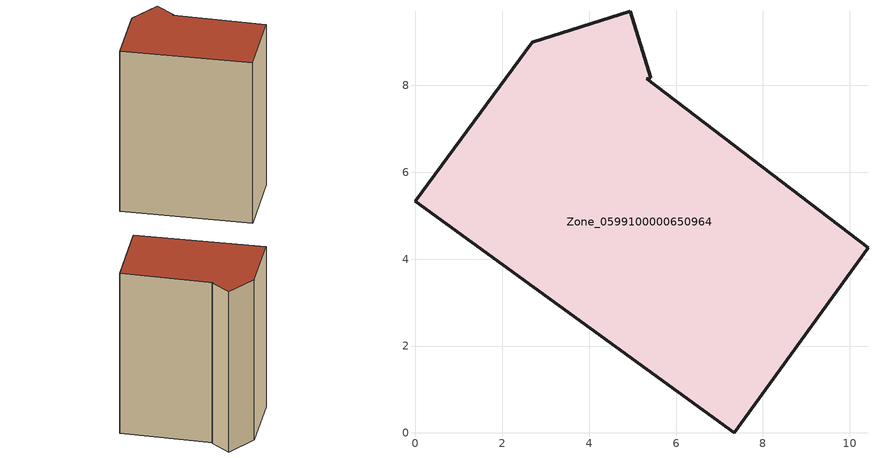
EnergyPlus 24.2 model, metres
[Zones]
Zone_0599100000650964
 floor ground (C_G): 4.94,9.71 5.42,8.18 5.32,8.15 10.42,4.26 7.34,0 0,5.33 2.69,9 z0.14
 wall outside (C_F): 5.42,8.18 4.94,9.71 2.69,9 0,5.33 7.34,0 10.42,4.26 5.32,8.15 5.42,8.18 z0.14:12.49
 roof outside (C_R): 0,5.33 7.34,0 10.42,4.26 5.32,8.15 5.42,8.18 4.94,9.71 2.69,9 z12.49
[BUILDING]
Pand.0599100000650964: North Axis=0; Terrain=City; Loads Convergence Tolerance Value=0.04; Temperature Convergence Tolerance Value=0.4; Solar Distribution=FullExterior; Maximum Number of Warmup Days=25; Minimum Number of Warmup Days=1
[Site:Location]
Rotterdam.The.Hague.AP_ZH_NLD Design_Conditions: Latitude=51.96; Longitude=4.45; Time Zone=1; Elevation=-4.5
[SITE:GROUNDTEMPERATURE:BUILDINGSURFACE]
18, 18, 18, 18, 18, 18, 18, 18, 18, 18, 18, 18
[MATERIAL] Thermal Absorptance=0.9; Solar Absorptance=0.7; Visible Absorptance=0.7
Name | Roughness | Thickness | Conductivity | Density | Specific Heat
G.TI.1946 | MediumSmooth | 0.15 | 1 | 540 | 1210
F.TI.1946 | Rough | 0.3 | 0.857143 | 1920 | 840
R.TI.1946 | MediumRough | 0.2 | 0.1 | 1500 | 1000
[CONSTRUCTION]
C_G: G.TI.1946
C_F: F.TI.1946
C_R: R.TI.1946
[ZONE]
Zone_0599100000650964: Type=1; Multiplier=1; Ceiling Height=Autocalculate; Volume=Autocalculate; Floor Area=autocalculate; Part of Total Floor Area=Yes
[ZONEINFILTRATION:DESIGNFLOWRATE]
Infil_Zone_0599100000650964: Zone or ZoneList or Space or SpaceList=Zone_0599100000650964; Schedule=AlwaysOn; Design Flow Rate Calculation Method=Flow/Area; Flow Rate per Floor Area=0.003; Constant Term Coefficient=1; Temperature Term Coefficient=0; Velocity Term Coefficient=0; Velocity Squared Term Coefficient=0
[HVACTEMPLATE:ZONE:IDEALLOADSAIRSYSTEM]
Zone_0599100000650964: Maximum Heating Supply Air Temperature=50; Minimum Cooling Supply Air Temperature=13; Maximum Heating Supply Air Humidity Ratio=0.0156; Minimum Cooling Supply Air Humidity Ratio=0.0077; Heating Limit=NoLimit; Cooling Limit=NoLimit; Dehumidification Control Type=ConstantSensibleHeatRatio; Cooling Sensible Heat Ratio=0.7; Dehumidification Setpoint=60; Humidification Control Type=None; Humidification Setpoint=30; Outdoor Air Method=None; Outdoor Air Flow Rate per Person=0.00944; Outdoor Air Flow Rate per Zone Floor Area=0; Outdoor Air Flow Rate per Zone=0; Demand Controlled Ventilation Type=None; Outdoor Air Economizer Type=NoEconomizer; Heat Recovery Type=None; Sensible Heat Recovery Effectiveness=0.7; Latent Heat Recovery Effectiveness=0.65
[ZONECONTROL:THERMOSTAT]
ThermostatControl_Zone_0599100000650964: Zone or ZoneList=Zone_0599100000650964; Control Type Schedule=DualSetpointControlType; Control 1=Thermostat_Zone_0599100000650964; Temperature Difference Between Cutout And Setpoint=0
[THERMOSTATSETPOINT:DUALSETPOINT]
Thermostat_Zone_0599100000650964: Heating Setpoint Temperature Schedule=HeatingSetpoint_Zone_0599100000650964; Cooling Setpoint Temperature Schedule=CoolingSetpoint_Zone_0599100000650964
[SCHEDULE:COMPACT]
HeatingSetpoint_Zone_0599100000650964: Through: 12/31, For: AllDays, Until: 24:00, 21
CoolingSetpoint_Zone_0599100000650964: Through: 12/31, For: AllDays, Until: 24:00, 24
DualSetpointControlType: Through: 12/31, For: AllDays, Until: 24:00, 4
AlwaysOn: Through: 12/31, For: AllDays, Until: 24:00, 1
